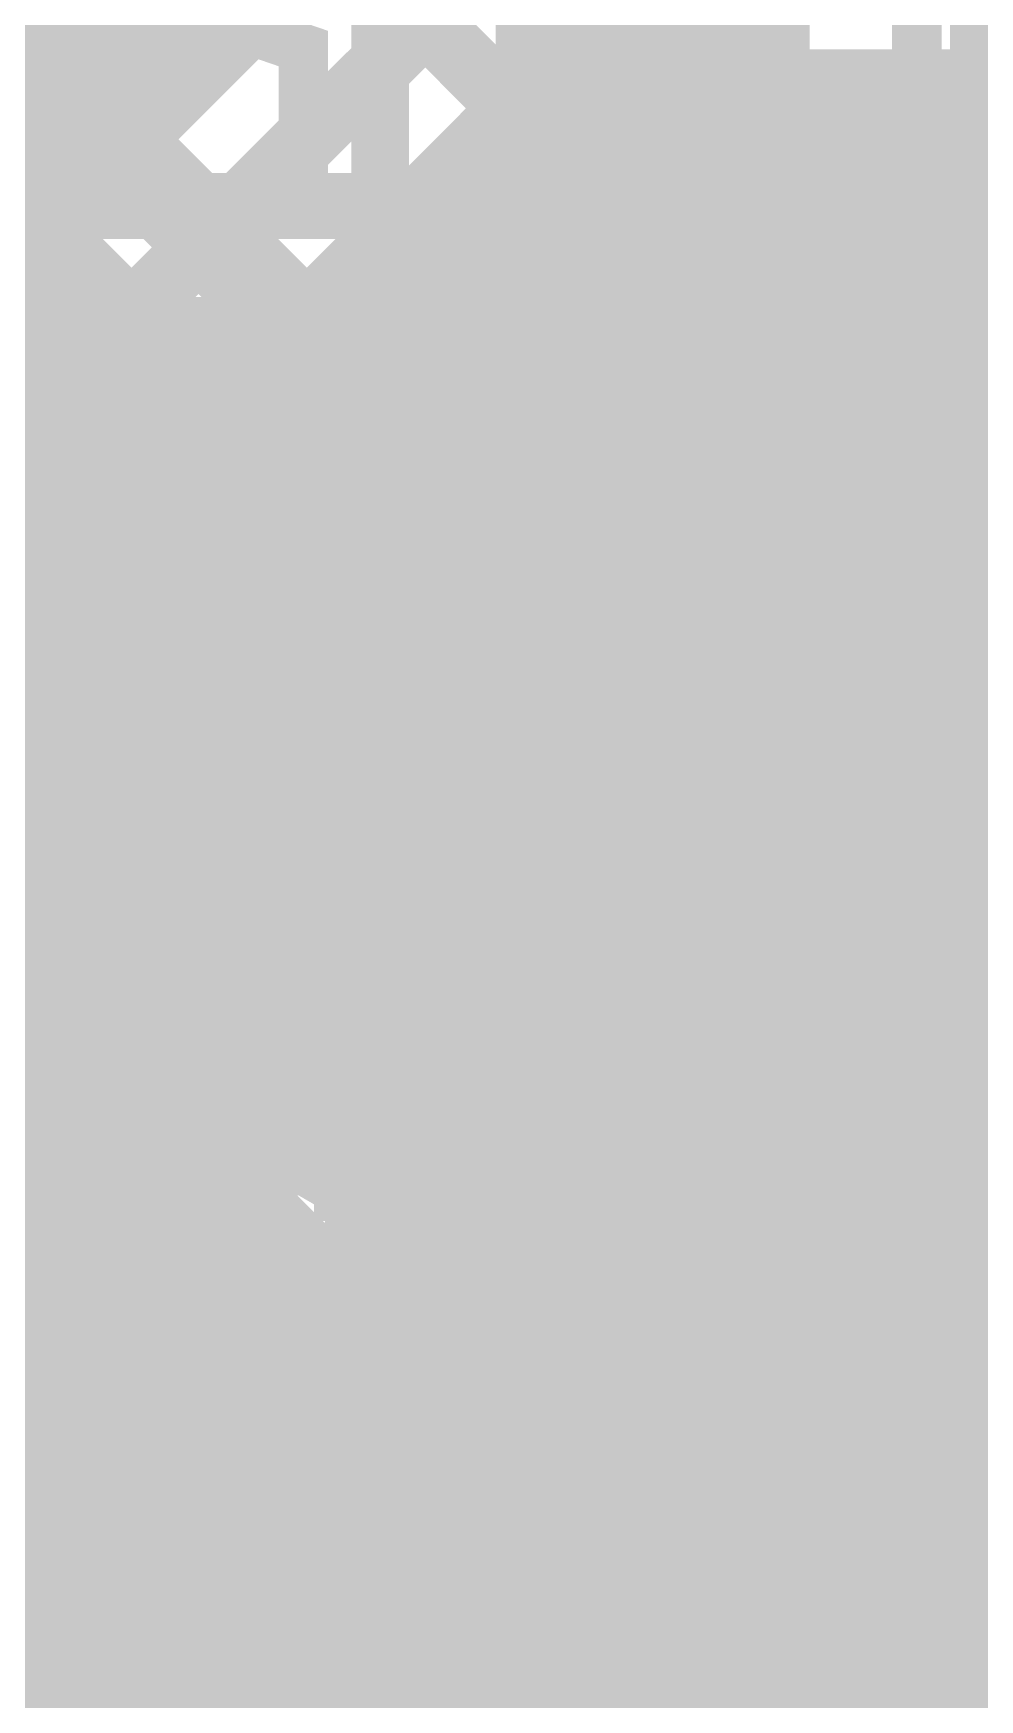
# Model space of a CAD drawing. Extents: x -72 to 72, y -47 to 50.
# Drawn here: x 5.08 to 7.99, y 23.72 to 28.85 of the extents above; entities that cross this region are included whole.
import ezdxf

# ---------------------------------------------------------------- set-up
doc = ezdxf.new("R2010")
doc.units = 0
doc.header["$MEASUREMENT"] = 0
doc.layers.get('0').update_dxf_attribs({"linetype": 'CONTINUOUS'})
for name, color, linetype in [('22-303-0_BOT', 7, 'CONTINUOUS'), ('22-303-0_DRD', 7, 'CONTINUOUS'), ('22-303-0_GND', 6, 'CONTINUOUS'), ('22-303-0_IN1', 4, 'CONTINUOUS'), ('22-303-0_IN2', 3, 'CONTINUOUS'), ('22-303-0_PWR', 5, 'CONTINUOUS'), ('22-303-0_SMB', 10, 'CONTINUOUS'), ('22-303-0_SMT', 14, 'CONTINUOUS'), ('22-303-0_SPB', 9, 'CONTINUOUS'), ('22-303-0_SPT', 12, 'CONTINUOUS'), ('22-303-0_SSB', 11, 'CONTINUOUS'), ('22-303-0_SST', 13, 'CONTINUOUS'), ('22-303-0_TOP', 8, 'CONTINUOUS'), ('THRUHOLE_TAP', 7, 'CONTINUOUS')]:
    doc.layers.add(name, color=color, linetype=linetype)

# ---------------------------------------------------------------- blocks, each defined once
blk = doc.blocks.new('RECTANGLE_4')
blk.add_solid([(0.4826, 0.4064), (0.4826, -0.4064), (-0.4826, 0.4064), (-0.4826, -0.4064)])
blk = doc.blocks.new('RECTANGLE_37')
blk.add_solid([(0.508, 0.635), (0.508, -0.635), (-0.508, 0.635), (-0.508, -0.635)])
blk = doc.blocks.new('ROUND_48')
at = {"const_width": 0.29972}
blk.add_lwpolyline([(-0.14986, 0, 1), (0.14986, 0, 1)], format="xyb", close=True, dxfattribs=at)
blk = doc.blocks.new('OBLONG_60')
at = {"const_width": 0.29972}
blk.add_lwpolyline([(0.59944, 0), (-0.59944, 0)], dxfattribs=at)
at = {"const_width": 0.14986}
for points in [[(-0.67437, 0, 1), (-0.52451, 0, 1)], [(0.52451, 0, 1), (0.67437, 0, 1)]]:
    blk.add_lwpolyline(points, format="xyb", close=True, dxfattribs=at)
blk = doc.blocks.new('ROUND_82')
at = {"const_width": 0.50038}
blk.add_lwpolyline([(-0.25019, 0, 1), (0.25019, 0, 1)], format="xyb", close=True, dxfattribs=at)
blk = doc.blocks.new('ROUND_83')
at = {"const_width": 0.50038}
blk.add_lwpolyline([(-0.25019, 0, 1), (0.25019, 0, 1)], format="xyb", close=True, dxfattribs=at)
blk = doc.blocks.new('ROUND_81')
at = {"const_width": 0.0635}
blk.add_lwpolyline([(-0.03175, 0, 1), (0.03175, 0, 1)], format="xyb", close=True, dxfattribs=at)
blk = doc.blocks.new('ROUND_95')
at = {"const_width": 0.10033}
blk.add_lwpolyline([(-0.050164, 0, 1), (0.050164, 0, 1)], format="xyb", close=True, dxfattribs=at)

msp = doc.modelspace()

# ---------------------------------------------------------------- linework, layer by layer
at = {"layer": '22-303-0_BOT'}
for points, const_width in [([(4.572, 30.099), (5.08, 30.099), (6.5278, 28.64866), (7.23392, 28.64866)], 0.2032), ([(4.699, 29.21), (5.969, 27.94), (7.1755, 27.94), (7.23392, 27.99842)], 0.2032), ([(4.72694, 28.60548), (5.68198, 27.65298)], 0.254), ([(5.14096, 28.194), (2.58064, 28.194)], 0.254), ([(5.1562, 28.17876), (5.1562, 27.54884)], 0.254), ([(7.23392, 27.35072), (8.93572, 27.35072), (9.652, 28.067), (9.652, 28.194)], 0.2032), ([(5.36956, 27.9654), (2.39522, 27.9654)], 0.254), ([(5.3848, 27.95016), (5.3848, 27.39898)], 0.254), ([(5.59816, 27.7368), (4.90474, 27.7368)], 0.254), ([(5.6134, 27.72156), (5.6134, 27.33294)], 0.254), ([(5.07238, 27.63266), (5.30352, 27.40152)], 0.254), ([(5.842, 27.55392), (5.842, 27.12466)], 0.254), ([(6.21792, 27.5336), (5.969, 27.5336)], 0.254), ([(6.0706, 27.5336), (6.0706, 25.44064)], 0.254), ([(6.20776, 27.5082), (5.19684, 27.5082)], 0.254), ([(5.334, 27.40152), (5.30356, 27.40075)], 0.254), ([(5.334, 27.40152), (5.30356, 27.40075)], 0.254), ([(5.334, 26.797), (4.78028, 27.35072), (2.032, 27.35072), (0.635, 27.35072)], 0.2032), ([(5.334, 26.797), (4.78028, 27.35072), (2.032, 27.35072), (0.635, 27.35072)], 0.2032), ([(6.1849, 27.2796), (5.69722, 27.2796)], 0.254), ([(6.29158, 27.051), (5.88264, 27.051)], 0.254), ([(6.2992, 27.04338), (6.2992, 27.00528)], 0.254), ([(7.23392, 26.70048), (8.53948, 26.70048), (8.763, 26.924), (10.86358, 26.924)], 0.2032), ([(6.1976, 26.8224), (5.93852, 26.8224)], 0.254), ([(6.19252, 26.5938), (5.90296, 26.5938)], 0.254), ([(5.842, 26.46934), (5.842, 25.9969)], 0.254), ([(6.2992, 26.39314), (6.2992, 26.35504)], 0.254), ([(6.30682, 26.3652), (5.75564, 26.3652)], 0.254), ([(5.6134, 26.26106), (5.6134, 26.1112)], 0.254), ([(5.1562, 26.21788), (5.1562, 26.0477)], 0.254), ([(5.3848, 26.19502), (5.3848, 26.12644)], 0.254), ([(6.18744, 26.1366), (2.37744, 26.1366)], 0.254), ([(10.795, 24.13), (9.906, 24.13), (9.906, 25.54224), (9.398, 26.05024), (7.23392, 26.05024)], 0.2032), ([(4.9911, 25.908), (4.9149, 25.908)], 0.254), ([(6.20268, 25.908), (5.9309, 25.908)], 0.254), ([(6.2992, 25.7429), (6.2992, 25.7048)], 0.254), ([(6.27634, 25.6794), (6.0452, 25.6794)], 0.254), ([(6.22554, 25.59558), (6.0579, 25.42794)], 0.254), ([(6.22554, 25.59558), (6.0579, 25.42794)], 0.254), ([(5.461, 25.527), (4.826, 24.892), (2.159, 24.892), (1.651, 25.4), (0.635, 25.4)], 0.2032), ([(0.635, 25.4), (1.651, 25.4), (2.159, 24.892), (4.826, 24.892), (5.461, 25.527)], 0.2032), ([(6.08076, 25.4508), (6.06044, 25.4508)], 0.254), ([(5.842, 24.638), (6.604, 25.4), (7.23392, 25.4)], 0.2032), ([(7.23392, 25.4), (6.604, 25.4), (5.842, 24.638)], 0.2032), ([(6.72338, 24.94534), (6.44652, 24.66594)], 0.254), ([(6.72338, 24.94534), (6.44652, 24.66594)], 0.254), ([(7.19836, 24.94534), (6.72338, 24.94534)], 0.254), ([(6.7564, 24.94534), (6.7564, 16.4973)], 0.254), ([(6.985, 24.94534), (6.985, 24.2824)], 0.254), ([(7.07136, 24.765), (6.54304, 24.765)], 0.254), ([(6.5278, 24.74976), (6.5278, 16.4973)], 0.254), ([(6.44652, 24.638), (6.44588, 24.66591)], 0.254), ([(6.44652, 24.638), (6.44588, 24.66591)], 0.254), ([(7.01548, 24.5364), (6.43636, 24.5364)], 0.254), ([(7.62, 23.5712), (7.62, 24.511)], 0.2032), ([(7.62, 23.5712), (7.62, 24.511)], 0.2032), ([(7.05104, 24.3078), (6.34746, 24.3078)], 0.254), ([(6.2992, 24.24176), (6.2992, 19.8374)], 0.254), ([(6.8326, 24.2824), (6.8326, 22.86)], 0.254), ([(7.0612, 24.2824), (6.8326, 24.2824)], 0.254), ([(6.2738, 24.21382), (6.2738, 22.4282)], 0.254), ([(6.8326, 24.0792), (6.2738, 24.0792)], 0.254), ([(6.8326, 23.8506), (6.2738, 23.8506)], 0.254), ([(6.8326, 23.622), (6.2738, 23.622)], 0.254)]:
    msp.add_lwpolyline(points, dxfattribs=dict(at, const_width=const_width))
at = {"layer": '22-303-0_BOT', "const_width": 0.254}
for points in [[(5.0673, 27.63774, 0.1989124), (4.78028, 27.75663)], [(5.0673, 27.63774, 0.1989124), (4.78028, 27.75663)], [(5.68198, 27.65298, 0.1989124), (5.969, 27.53409)], [(6.21792, 27.5336, 0.1037926), (6.17954, 27.35072)], [(5.93852, 26.797, 0.4142136), (5.334, 27.40152)], [(5.93852, 26.797, 0.4142136), (5.334, 27.40152)], [(6.17982, 27.35072, 0.2019958), (6.31682, 27.02544)], [(6.31698, 27.0256, 0.2019958), (6.18005, 26.70048)], [(4.72948, 26.797, 0.4142136), (5.334, 26.19248)], [(4.72948, 26.797, 0.4142136), (5.334, 26.19248)], [(5.334, 26.19248, 0.4142136), (5.93852, 26.797)], [(5.334, 26.19248, 0.4142136), (5.93852, 26.797)], [(6.17982, 26.70048, 0.2019958), (6.31682, 26.3752)], [(6.31698, 26.37536, 0.2019958), (6.18005, 26.05024)], [(5.461, 26.13152, 0.2547954), (4.953, 25.85466)], [(5.461, 26.13152, 0.2547954), (4.953, 25.85466)], [(6.06552, 25.527, 0.4142136), (5.461, 26.13152)], [(6.06552, 25.527, 0.4142136), (5.461, 26.13152)], [(6.17982, 26.05024, 0.2019958), (6.31682, 25.72496)], [(6.31698, 25.72512, 0.0880146), (6.22452, 25.59607)], [(6.0579, 25.42794, 0.0411378), (6.06606, 25.527)], [(6.0579, 25.42794, 0.0411378), (6.06606, 25.527)], [(7.19836, 24.94534, 0.2027709), (7.01467, 24.511)], [(6.2738, 24.21382, 0.1965999), (6.44729, 24.638)], [(6.2738, 24.21382, 0.1965999), (6.44729, 24.638)], [(7.01548, 24.511, 0.0973858), (7.06049, 24.28211)]]:
    msp.add_lwpolyline(points, format="xyb", dxfattribs=at)
at = {"layer": '22-303-0_DRD', "const_width": 0.254}
for points in [[(5.334, 28.575), (4.064, 29.845)], [(5.969, 27.432), (4.699, 26.162)], [(5.969, 26.162), (4.699, 27.432)], [(5.969, 27.432), (4.699, 26.162)], [(5.969, 26.162), (4.699, 27.432)], [(5.08, 26.162), (3.81, 24.892)], [(5.08, 24.892), (3.81, 26.162)], [(5.08, 26.162), (3.81, 24.892)], [(5.08, 24.892), (3.81, 26.162)], [(6.096, 26.162), (4.826, 24.892)], [(6.096, 24.892), (4.826, 26.162)], [(6.096, 26.162), (4.826, 24.892)], [(6.096, 24.892), (4.826, 26.162)], [(6.477, 25.273), (5.207, 24.003)], [(6.477, 24.003), (5.207, 25.273)], [(6.477, 25.273), (5.207, 24.003)], [(6.477, 24.003), (5.207, 25.273)], [(8.255, 25.146), (6.985, 23.876)], [(8.255, 23.876), (6.985, 25.146)], [(8.255, 25.146), (6.985, 23.876)], [(8.255, 23.876), (6.985, 25.146)], [(5.08, 24.892), (3.81, 23.622)], [(5.08, 23.622), (3.81, 24.892)], [(7.112, 24.003), (5.842, 22.733)], [(7.112, 22.733), (5.842, 24.003)]]:
    msp.add_lwpolyline(points, dxfattribs=at)
at = {"layer": '22-303-0_IN1'}
for points, const_width in [([(5.6896, 31.4452), (5.6896, 28.86964)], 0.254), ([(5.461, 31.39948), (5.461, 28.64104)], 0.254), ([(6.18998, 29.37002), (1.90754, 25.08758)], 0.254), ([(8.89, 29.083), (6.477, 29.083), (2.032, 24.638), (2.032, 24.13), (0.508, 22.606), (0.508, 21.463), (-6.35, 14.605), (-8.001, 14.605), (-9.144, 15.748), (-17.78, 15.748), (-19.177, 14.351), (-22.987, 14.351), (-26.162, 17.526), (-28.575, 17.526)], 0.2032), ([(5.2324, 28.92552), (5.2324, 28.41244)], 0.254), ([(5.57276, 28.7528), (5.09524, 28.7528)], 0.254), ([(5.0038, 28.68676), (5.0038, 28.18384)], 0.254), ([(6.64464, 28.6766), (5.36956, 27.39898)], 0.254), ([(8.44296, 28.6766), (6.64464, 28.6766)], 0.254), ([(6.8326, 28.6766), (6.8326, 23.85568)], 0.254), ([(7.0612, 28.6766), (7.0612, 24.74214)], 0.254), ([(7.2898, 28.6766), (7.2898, 25.01646)], 0.254), ([(7.5184, 28.6766), (7.5184, 25.10536)], 0.254), ([(7.747, 28.6766), (7.747, 25.10282)], 0.254), ([(7.9756, 28.6766), (7.9756, 24.99868)], 0.254), ([(6.604, 28.63596), (6.604, 23.95982)], 0.254), ([(5.34416, 28.5242), (4.58724, 28.5242)], 0.254), ([(8.65886, 28.5242), (6.49224, 28.5242)], 0.254), ([(6.3754, 28.40736), (6.3754, 24.92248)], 0.254), ([(5.11556, 28.2956), (4.35864, 28.2956)], 0.254), ([(9.0551, 28.2956), (6.26364, 28.2956)], 0.254), ([(6.1468, 28.17876), (6.1468, 25.1587)], 0.254), ([(9.06018, 28.067), (6.03504, 28.067)], 0.254), ([(5.9182, 27.95016), (5.9182, 26.95194)], 0.254), ([(9.16178, 27.8384), (5.80644, 27.8384)], 0.254), ([(5.6896, 27.72156), (5.6896, 27.28468)], 0.254), ([(9.49706, 27.6098), (5.57784, 27.6098)], 0.254), ([(5.461, 27.49296), (5.461, 27.38882)], 0.254), ([(10.46734, 27.3812), (5.48894, 27.3812)], 0.254), ([(10.30224, 27.1526), (5.82168, 27.1526)], 0.254), ([(10.25906, 26.924), (5.92582, 26.924)], 0.254), ([(10.30224, 26.6954), (5.92836, 26.6954)], 0.254), ([(5.9182, 26.64206), (5.9182, 25.92324)], 0.254), ([(10.46734, 26.4668), (5.83946, 26.4668)], 0.254), ([(5.6896, 26.30678), (5.6896, 26.0858)], 0.254), ([(5.10286, 26.2382), (4.20624, 26.2382)], 0.254), ([(5.0038, 26.289), (5.0038, 25.92324)], 0.254), ([(12.09802, 26.2382), (5.56514, 26.2382)], 0.254), ([(5.2324, 26.2001), (5.2324, 26.0858)], 0.254), ([(5.461, 26.20518), (5.461, 26.13152)], 0.254), ([(5.09778, 26.0096), (4.80822, 26.0096)], 0.254), ([(12.16406, 26.0096), (5.82422, 26.0096)], 0.254), ([(12.2301, 25.781), (6.00964, 25.781)], 0.254), ([(8.56996, 25.5524), (6.06552, 25.5524)], 0.254), ([(8.43788, 25.3238), (6.02996, 25.3238)], 0.254), ([(5.0038, 25.13076), (5.0038, 24.48814)], 0.254), ([(5.03682, 25.0952), (4.86664, 25.0952)], 0.254), ([(7.46506, 25.0952), (6.23824, 25.0952)], 0.254), ([(8.41502, 25.0952), (7.77494, 25.0952)], 0.254), ([(5.2324, 24.9682), (5.2324, 21.9964)], 0.254), ([(5.2832, 24.8666), (2.83464, 24.8666)], 0.254), ([(7.12978, 24.8666), (6.4008, 24.8666)], 0.254), ([(8.48106, 24.8666), (8.10768, 24.8666)], 0.254), ([(5.23748, 24.638), (4.9149, 24.638)], 0.254), ([(7.02818, 24.638), (6.44652, 24.638)], 0.254), ([(5.2832, 24.4094), (5.0292, 24.4094)], 0.254), ([(7.0231, 24.4094), (6.4008, 24.4094)], 0.254), ([(6.3754, 24.35352), (6.3754, 23.96236)], 0.254), ([(7.0612, 24.27986), (7.0612, 23.52294)], 0.254), ([(5.44576, 24.1808), (5.04444, 24.1808)], 0.254), ([(5.461, 24.1681), (5.461, 21.9964)], 0.254), ([(7.112, 24.1808), (6.23824, 24.1808)], 0.254), ([(6.1468, 24.11476), (6.1468, 23.87346)], 0.254), ([(5.6896, 24.0538), (5.6896, 21.9964)], 0.254), ([(5.9182, 24.03856), (5.9182, 23.59914)], 0.254), ([(5.0038, 24.02586), (5.0038, 22.83714)], 0.254), ([(7.2898, 24.003), (7.2898, 21.9964)], 0.254), ([(7.9756, 24.02078), (7.9756, 21.9964)], 0.254), ([(6.32206, 23.9522), (4.9657, 23.9522)], 0.254), ([(7.38886, 23.9522), (6.63194, 23.9522)], 0.254), ([(9.32688, 23.9522), (7.85114, 23.9522)], 0.254), ([(7.5184, 23.9141), (7.5184, 21.9964)], 0.254), ([(7.747, 23.91918), (7.747, 21.9964)], 0.254), ([(5.98678, 23.7236), (4.72948, 23.7236)], 0.254), ([(9.45896, 23.7236), (6.96468, 23.7236)], 0.254)]:
    msp.add_lwpolyline(points, dxfattribs=dict(at, const_width=const_width))
at = {"layer": '22-303-0_IN1', "const_width": 0.254}
for points in [[(4.699, 28.60548, 0.4142136), (5.30352, 29.21)], [(5.93852, 26.797, 0.3970372), (5.36956, 27.39898)], [(5.93852, 26.797, 0.3970372), (5.36956, 27.39898)], [(4.72948, 26.76144, 0.3971083), (5.334, 26.19248)], [(4.72948, 26.76144, 0.3971083), (5.334, 26.19248)], [(5.334, 26.19248, 0.4142136), (5.93852, 26.797)], [(5.334, 26.19248, 0.4142136), (5.93852, 26.797)], [(5.461, 26.13152, 0.2547954), (4.953, 25.85466)], [(5.461, 26.13152, 0.2547954), (4.953, 25.85466)], [(6.06552, 25.527, 0.4142136), (5.461, 26.13152)], [(6.06552, 25.527, 0.4142136), (5.461, 26.13152)], [(5.98424, 25.22474, 0.1317135), (6.06527, 25.527)], [(5.98424, 25.22474, 0.1317135), (6.06527, 25.527)], [(6.44652, 24.638, 0.3461495), (5.98424, 25.22474)], [(6.44652, 24.638, 0.3461495), (5.98424, 25.22474)], [(4.445, 24.92248, 0.2547954), (4.953, 25.19934)], [(4.953, 25.19934, 0.1923476), (5.31858, 24.93951)], [(4.953, 25.19934, 0.1923476), (5.31858, 24.93951)], [(7.62, 25.11552, 0.4142136), (7.01548, 24.511)], [(8.22452, 24.511, 0.4142136), (7.62, 25.11552)], [(5.31876, 24.94026, 0.1317135), (5.23773, 24.638)], [(5.31876, 24.94026, 0.1317135), (5.23773, 24.638)], [(5.04952, 24.257, 0.4142136), (4.445, 24.86152)], [(5.23748, 24.638, 0.4142136), (5.842, 24.03348)], [(5.23748, 24.638, 0.4142136), (5.842, 24.03348)], [(5.842, 24.03348, 0.4142136), (6.44652, 24.638)], [(5.842, 24.03348, 0.4142136), (6.44652, 24.638)], [(7.01548, 24.511, 0.4142136), (7.62, 23.90648)], [(7.62, 23.90648, 0.4142136), (8.22452, 24.511)], [(4.445, 23.65248, 0.4142136), (5.04952, 24.257)], [(6.477, 23.97252, 0.4142136), (5.87248, 23.368)], [(7.08152, 23.368, 0.4142136), (6.477, 23.97252)]]:
    msp.add_lwpolyline(points, format="xyb", dxfattribs=at)
at = {"layer": '22-303-0_IN2'}
for points, const_width in [([(18.288, 27.686), (18.288, 29.083), (17.78, 29.591), (16.891, 29.591), (16.637, 29.337), (12.319, 29.337), (11.303, 30.353), (10.795, 30.353), (10.16, 29.718), (8.001, 29.718), (6.604, 28.321), (4.318, 28.321), (3.429, 29.21)], 0.2032), ([(5.89788, 27.9146), (4.318, 27.9146)], 0.254), ([(5.1562, 27.9146), (5.1562, 27.37358)], 0.254), ([(5.3848, 27.9146), (5.3848, 27.42184)], 0.254), ([(5.6134, 27.9146), (5.6134, 27.65044)], 0.254), ([(5.842, 27.9146), (5.842, 27.8765)], 0.254), ([(5.80898, 27.84602), (5.36194, 27.40152)], 0.254), ([(5.69976, 27.7368), (2.30124, 27.7368)], 0.254), ([(18.669, 25.4), (17.653, 25.4), (17.272, 25.781), (16.891, 25.781), (15.113, 27.559), (6.096, 27.559), (5.334, 26.797)], 0.2032), ([(5.47116, 27.5082), (2.52984, 27.5082)], 0.254), ([(5.36194, 27.40152), (5.33418, 27.3996)], 0.254), ([(5.36194, 27.40152), (5.33418, 27.3996)], 0.254), ([(4.97078, 27.2796), (2.75844, 27.2796)], 0.254), ([(12.7, 26.289), (12.7, 26.162), (11.684, 26.162), (5.08, 26.162), (4.445, 25.527)], 0.2032), ([(10.668, 21.082), (10.668, 23.114), (11.684, 24.13), (11.684, 26.162), (5.08, 26.162), (4.445, 25.527)], 0.2032), ([(11.2776, 25.7556), (6.0198, 25.7556)], 0.254), ([(6.0706, 25.7556), (6.0706, 25.1968)], 0.254), ([(6.2992, 25.7556), (6.2992, 25.03424)], 0.254), ([(6.5278, 25.7556), (6.5278, 24.4094)], 0.254), ([(6.7564, 25.7556), (6.7564, 24.4094)], 0.254), ([(6.985, 25.7556), (6.985, 24.3205)], 0.254), ([(7.2136, 25.7556), (7.2136, 24.95804)], 0.254), ([(7.4422, 25.7556), (7.4422, 25.08758)], 0.254), ([(7.6708, 25.7556), (7.6708, 25.11298)], 0.254), ([(7.8994, 25.7556), (7.8994, 25.04694)], 0.254), ([(8.73252, 25.6794), (6.0452, 25.6794)], 0.254), ([(8.49376, 25.4508), (6.06044, 25.4508)], 0.254), ([(8.41756, 25.2222), (5.99694, 25.2222)], 0.254), ([(5.17652, 24.9936), (4.72948, 24.9936)], 0.254), ([(5.1562, 25.00376), (5.1562, 23.89124)], 0.254), ([(7.25678, 24.9936), (6.32968, 24.9936)], 0.254), ([(8.4328, 24.9936), (7.98322, 24.9936)], 0.254), ([(5.25018, 24.765), (4.77266, 24.765)], 0.254), ([(7.07136, 24.765), (6.43382, 24.765)], 0.254), ([(5.2451, 24.5364), (4.98094, 24.5364)], 0.254), ([(7.01548, 24.5364), (6.43636, 24.5364)], 0.254), ([(6.731, 24.4094), (6.4008, 24.4094)], 0.254), ([(5.334, 24.3078), (5.04698, 24.3078)], 0.254), ([(7.05104, 24.3078), (7.00024, 24.3078)], 0.254), ([(5.3848, 24.24176), (5.3848, 24.11984)], 0.254), ([(7.0612, 24.2824), (7.02564, 24.2824)], 0.254), ([(5.44576, 24.1808), (4.47294, 23.21052)], 0.254), ([(4.445, 22.606), (5.842, 24.003), (6.731, 24.003), (6.858, 23.876), (8.89, 23.876), (9.144, 24.13), (9.906, 24.13)], 0.2032), ([(5.34416, 24.0792), (5.02158, 24.0792)], 0.254), ([(5.11556, 23.8506), (4.89204, 23.8506)], 0.254), ([(6.00964, 23.5966), (5.04952, 22.63394)], 0.254), ([(6.56336, 23.5966), (6.00964, 23.5966)], 0.254), ([(6.0706, 23.5966), (6.0706, 17.4244)], 0.254), ([(6.2992, 23.5966), (6.2992, 17.4244)], 0.254), ([(6.5278, 23.5966), (6.5278, 17.4244)], 0.254)]:
    msp.add_lwpolyline(points, dxfattribs=dict(at, const_width=const_width))
at = {"layer": '22-303-0_IN2', "const_width": 0.254}
for points in [[(5.89788, 27.9146, 0.0693838), (5.80816, 27.84684)], [(5.334, 27.40152, 0.4142136), (4.72948, 26.797)], [(5.334, 27.40152, 0.4142136), (4.72948, 26.797)], [(6.06552, 25.527, 0.0973853), (6.02051, 25.75589)], [(6.06552, 25.527, 0.0973853), (6.02051, 25.75589)], [(5.98424, 25.22474, 0.1317135), (6.06527, 25.527)], [(5.98424, 25.22474, 0.1317135), (6.06527, 25.527)], [(6.44652, 24.638, 0.3461495), (5.98424, 25.22474)], [(6.44652, 24.638, 0.3461495), (5.98424, 25.22474)], [(4.445, 24.92248, 0.2547954), (4.953, 25.19934)], [(4.953, 25.19934, 0.1923476), (5.31858, 24.93951)], [(4.953, 25.19934, 0.1923476), (5.31858, 24.93951)], [(7.62, 25.11552, 0.4142136), (7.01548, 24.511)], [(8.22452, 24.511, 0.4142136), (7.62, 25.11552)], [(5.31876, 24.94026, 0.1317135), (5.23773, 24.638)], [(5.31876, 24.94026, 0.1317135), (5.23773, 24.638)], [(5.04952, 24.257, 0.4142136), (4.445, 24.86152)], [(5.23748, 24.638, 0.2175123), (5.44608, 24.18117)], [(5.23748, 24.638, 0.2175123), (5.44608, 24.18117)], [(6.4008, 24.4094, 0.0973858), (6.44575, 24.638)], [(6.4008, 24.4094, 0.0973858), (6.44575, 24.638)], [(7.01548, 24.511, 0.0973858), (7.06049, 24.28211)], [(7.01802, 24.29002, 0.1989124), (6.731, 24.40891)], [(4.445, 23.65248, 0.4142136), (5.04952, 24.257)]]:
    msp.add_lwpolyline(points, format="xyb", dxfattribs=at)
at = {"layer": '22-303-0_SSB', "const_width": 0.1524}
for points in [[(2.2352, 24.89962), (1.73482, 25.4), (1.73482, 31.6992), (6.1341, 31.6992), (6.1341, 24.89962), (2.2352, 24.89962)], [(2.413, 24.511), (6.477, 24.511), (6.477, 19.939), (4.699, 19.939), (4.445, 20.193), (4.191, 19.939), (2.413, 19.939), (2.413, 24.511)], [(8.4455, 24.3205), (8.4455, 21.3995), (6.8072, 21.3995), (6.8072, 24.3205), (8.4455, 24.3205)]]:
    msp.add_lwpolyline(points, dxfattribs=at)
at = {"layer": '22-303-0_SST', "const_width": 0.1524}
for points in [[(6.1595, 29.4005), (6.1595, 26.4795), (7.7978, 26.4795), (7.7978, 29.4005), (6.1595, 29.4005)], [(5.7404, 28.39212), (5.91058, 28.45054), (5.91058, 28.80614), (5.7404, 28.86456), (5.40258, 28.86456), (5.2324, 28.74772), (5.2324, 28.39212), (4.89458, 28.39212), (4.89458, 28.86456)], [(5.91058, 28.02636), (5.91058, 27.55392), (5.2324, 28.02636), (5.06476, 28.02636), (4.89458, 27.96794), (4.89458, 27.61234), (5.06476, 27.55392)], [(5.7404, 27.18816), (5.91058, 27.12974), (5.91058, 26.77414), (5.7404, 26.71572), (5.06476, 26.71572), (4.89458, 26.77414), (4.89458, 27.12974), (5.06476, 27.18816)]]:
    msp.add_lwpolyline(points, dxfattribs=at)
at = {"layer": '22-303-0_TOP'}
for points, const_width in [([(9.779, 22.86), (7.874, 22.86), (6.604, 24.13), (6.604, 25.273), (6.096, 25.781), (6.096, 27.686), (5.207, 28.575), (2.794, 28.575), (2.286, 29.083), (1.016, 29.083), (-0.24892, 30.34792), (-0.24892, 31.23946)], 0.2032), ([(6.985, 28.6512), (6.985, 28.702), (7.85622, 29.57322), (7.85622, 31.23946)], 0.2032), ([(6.985, 27.2288), (8.001, 28.2448), (8.001, 29.083), (8.50392, 29.58592), (8.50392, 31.23946)], 0.2032), ([(8.28802, 27.95778), (7.7724, 27.44216)], 0.254), ([(9.25576, 27.7368), (8.06704, 27.7368)], 0.254), ([(7.8994, 27.56916), (7.8994, 25.04694)], 0.254), ([(10.65276, 27.5082), (7.83844, 27.5082)], 0.254), ([(7.7724, 27.44216), (7.7724, 26.5176)], 0.254), ([(10.37336, 27.2796), (7.7724, 27.2796)], 0.254), ([(-11.43, 26.289), (-10.541, 27.178), (-8.255, 27.178), (-7.112, 26.035), (-5.08, 26.035), (-4.445, 26.67), (5.207, 26.67), (5.334, 26.797)], 0.2032), ([(10.27176, 27.051), (7.7724, 27.051)], 0.254), ([(10.26668, 26.8224), (7.7724, 26.8224)], 0.254), ([(10.35558, 26.5938), (7.7724, 26.5938)], 0.254), ([(7.7724, 26.5176), (6.5024, 26.5176)], 0.254), ([(6.5024, 26.5176), (6.5024, 25.94864)], 0.254), ([(6.5278, 26.5176), (6.5278, 25.92324)], 0.254), ([(6.7564, 26.5176), (6.7564, 25.69464)], 0.254), ([(6.985, 26.5176), (6.985, 25.41524)], 0.254), ([(7.2136, 26.5176), (7.2136, 24.95804)], 0.254), ([(7.4422, 26.5176), (7.4422, 25.08758)], 0.254), ([(7.6708, 26.5176), (7.6708, 25.11298)], 0.254), ([(10.63244, 26.3652), (6.5024, 26.3652)], 0.254), ([(12.1158, 26.1366), (6.5024, 26.1366)], 0.254), ([(6.5024, 25.94864), (6.89102, 25.56002)], 0.254), ([(12.2301, 25.908), (6.54304, 25.908)], 0.254), ([(8.73252, 25.6794), (6.77164, 25.6794)], 0.254), ([(-12.065, 25.146), (-11.049, 24.13), (-4.191, 24.13), (-2.667, 22.606), (-0.762, 22.606), (0.635, 24.003), (3.302, 24.003), (4.191, 24.892), (5.08, 24.892), (5.08, 25.146), (5.461, 25.527)], 0.2032), ([(5.461, 25.527), (5.08, 25.146), (5.08, 24.892), (5.08, 19.812), (5.842, 19.05), (15.113, 19.05), (17.018, 20.955), (17.018, 24.511)], 0.2032), ([(8.49376, 25.4508), (6.96976, 25.4508)], 0.254), ([(7.0104, 25.273), (7.0104, 24.29764)], 0.254), ([(8.41756, 25.2222), (7.0104, 25.2222)], 0.254), ([(7.25678, 24.9936), (7.0104, 24.9936)], 0.254), ([(8.4328, 24.9936), (7.98322, 24.9936)], 0.254), ([(7.07136, 24.765), (7.0104, 24.765)], 0.254), ([(7.05104, 24.3078), (7.0104, 24.3078)], 0.254), ([(7.0104, 24.29764), (7.09168, 24.21636)], 0.254), ([(5.4864, 24.14778), (5.4864, 19.97964)], 0.254), ([(6.1976, 24.14778), (6.1976, 24.13)], 0.254), ([(5.61086, 24.0792), (5.4864, 24.0792)], 0.254), ([(5.6134, 24.0792), (5.6134, 19.85264)], 0.254), ([(5.842, 24.03348), (5.842, 19.62404)], 0.254), ([(6.0706, 24.0792), (6.0706, 19.4564)], 0.254), ([(6.20014, 24.0792), (6.07314, 24.0792)], 0.254), ([(9.30402, 24.0792), (8.04164, 24.0792)], 0.254), ([(7.32536, 23.98268), (8.04164, 23.2664)], 0.254), ([(7.4422, 23.93188), (7.4422, 23.86584)], 0.254), ([(7.8994, 23.97506), (7.8994, 23.40864)], 0.254), ([(7.6708, 23.90902), (7.6708, 23.63724)], 0.254), ([(6.30936, 23.8506), (5.4864, 23.8506)], 0.254), ([(6.2992, 23.86076), (6.2992, 19.4564)], 0.254), ([(6.31952, 23.8379), (7.58698, 22.57298)], 0.254), ([(9.37006, 23.8506), (7.45744, 23.8506)], 0.254), ([(6.5278, 23.63216), (6.5278, 19.4564)], 0.254), ([(6.53796, 23.622), (5.4864, 23.622)], 0.254), ([(9.57834, 23.622), (7.68604, 23.622)], 0.254)]:
    msp.add_lwpolyline(points, dxfattribs=dict(at, const_width=const_width))
at = {"layer": '22-303-0_TOP', "const_width": 0.254}
for points in [[(7.0104, 25.273, 0.1989124), (6.89137, 25.56037)], [(7.62, 25.11552, 0.4142136), (7.01548, 24.511)], [(8.22452, 24.511, 0.4142136), (7.62, 25.11552)], [(7.01548, 24.511, 0.1278728), (7.09203, 24.21656)], [(7.62, 23.90648, 0.4142136), (8.22452, 24.511)], [(5.4864, 24.14778, 0.1581908), (5.842, 24.03239)], [(5.4864, 24.14778, 0.1581908), (5.842, 24.03239)], [(5.842, 24.03348, 0.15819), (6.19696, 24.14866)], [(5.842, 24.03348, 0.15819), (6.19696, 24.14866)], [(6.1976, 24.13, 0.1989124), (6.31663, 23.84263)], [(6.1976, 24.13, 0.1989124), (6.31663, 23.84263)], [(7.32536, 23.98268, 0.1278727), (7.62, 23.90608)]]:
    msp.add_lwpolyline(points, format="xyb", dxfattribs=at)

# ---------------------------------------------------------------- block references
at = {"layer": '22-303-0_BOT'}
for name, p in [('OBLONG_60', (7.23392, 28.64866)), ('OBLONG_60', (7.23392, 27.99842)), ('OBLONG_60', (7.23392, 27.35072)), ('ROUND_48', (5.334, 26.797)), ('OBLONG_60', (7.23392, 26.70048)), ('OBLONG_60', (7.23392, 26.05024)), ('ROUND_48', (5.461, 25.527)), ('OBLONG_60', (7.23392, 25.4)), ('ROUND_48', (5.842, 24.638)), ('ROUND_48', (7.62, 24.511)), ('RECTANGLE_37', (5.461, 23.368)), ('RECTANGLE_4', (7.62, 23.5712))]:
    msp.add_blockref(name, p, dxfattribs=at)
at = {"layer": '22-303-0_GND'}
for name, p in [('ROUND_83', (4.699, 29.21)), ('ROUND_82', (5.334, 26.797)), ('ROUND_82', (5.461, 25.527)), ('ROUND_82', (5.842, 24.638)), ('ROUND_82', (7.62, 24.511))]:
    msp.add_blockref(name, p, dxfattribs=at)
at = {"layer": '22-303-0_IN1'}
for p in [(5.334, 26.797), (5.461, 25.527), (5.842, 24.638), (7.62, 24.511)]:
    msp.add_blockref('ROUND_48', p, dxfattribs=at)
at = {"layer": '22-303-0_IN2'}
for p in [(5.334, 26.797), (5.461, 25.527), (5.842, 24.638), (7.62, 24.511)]:
    msp.add_blockref('ROUND_48', p, dxfattribs=at)
at = {"layer": '22-303-0_PWR'}
for name, p in [('ROUND_83', (4.699, 29.21)), ('ROUND_82', (5.334, 26.797)), ('ROUND_82', (5.461, 25.527)), ('ROUND_81', (5.842, 24.638)), ('ROUND_81', (7.62, 24.511)), ('ROUND_82', (6.477, 23.368))]:
    msp.add_blockref(name, p, dxfattribs=at)
at = {"layer": '22-303-0_SMB'}
for name, p in [('OBLONG_60', (7.23392, 28.64866)), ('OBLONG_60', (7.23392, 27.99842)), ('OBLONG_60', (7.23392, 27.35072)), ('OBLONG_60', (7.23392, 26.70048)), ('OBLONG_60', (7.23392, 26.05024)), ('OBLONG_60', (7.23392, 25.4)), ('RECTANGLE_37', (5.461, 23.368)), ('RECTANGLE_4', (7.62, 23.5712))]:
    msp.add_blockref(name, p, dxfattribs=at)
at = {"layer": '22-303-0_SMT'}
for p in [(6.985, 28.6512), (6.985, 27.2288)]:
    msp.add_blockref('RECTANGLE_4', p, dxfattribs=at)
at = {"layer": '22-303-0_SPB'}
for name, p in [('OBLONG_60', (7.23392, 28.64866)), ('OBLONG_60', (7.23392, 27.99842)), ('OBLONG_60', (7.23392, 27.35072)), ('OBLONG_60', (7.23392, 26.70048)), ('OBLONG_60', (7.23392, 26.05024)), ('OBLONG_60', (7.23392, 25.4)), ('RECTANGLE_37', (5.461, 23.368)), ('RECTANGLE_4', (7.62, 23.5712))]:
    msp.add_blockref(name, p, dxfattribs=at)
at = {"layer": '22-303-0_SPT'}
for p in [(6.985, 28.6512), (6.985, 27.2288)]:
    msp.add_blockref('RECTANGLE_4', p, dxfattribs=at)
at = {"layer": '22-303-0_TOP'}
for name, p in [('RECTANGLE_4', (6.985, 28.6512)), ('RECTANGLE_4', (6.985, 27.2288)), ('ROUND_48', (5.334, 26.797)), ('ROUND_48', (5.461, 25.527)), ('ROUND_48', (5.842, 24.638)), ('ROUND_48', (7.62, 24.511))]:
    msp.add_blockref(name, p, dxfattribs=at)
at = {"layer": 'THRUHOLE_TAP'}
for p in [(5.334, 26.797), (5.461, 25.527), (5.842, 24.638), (7.62, 24.511)]:
    msp.add_blockref('ROUND_95', p, dxfattribs=at)

doc.saveas('drawing.dxf')
